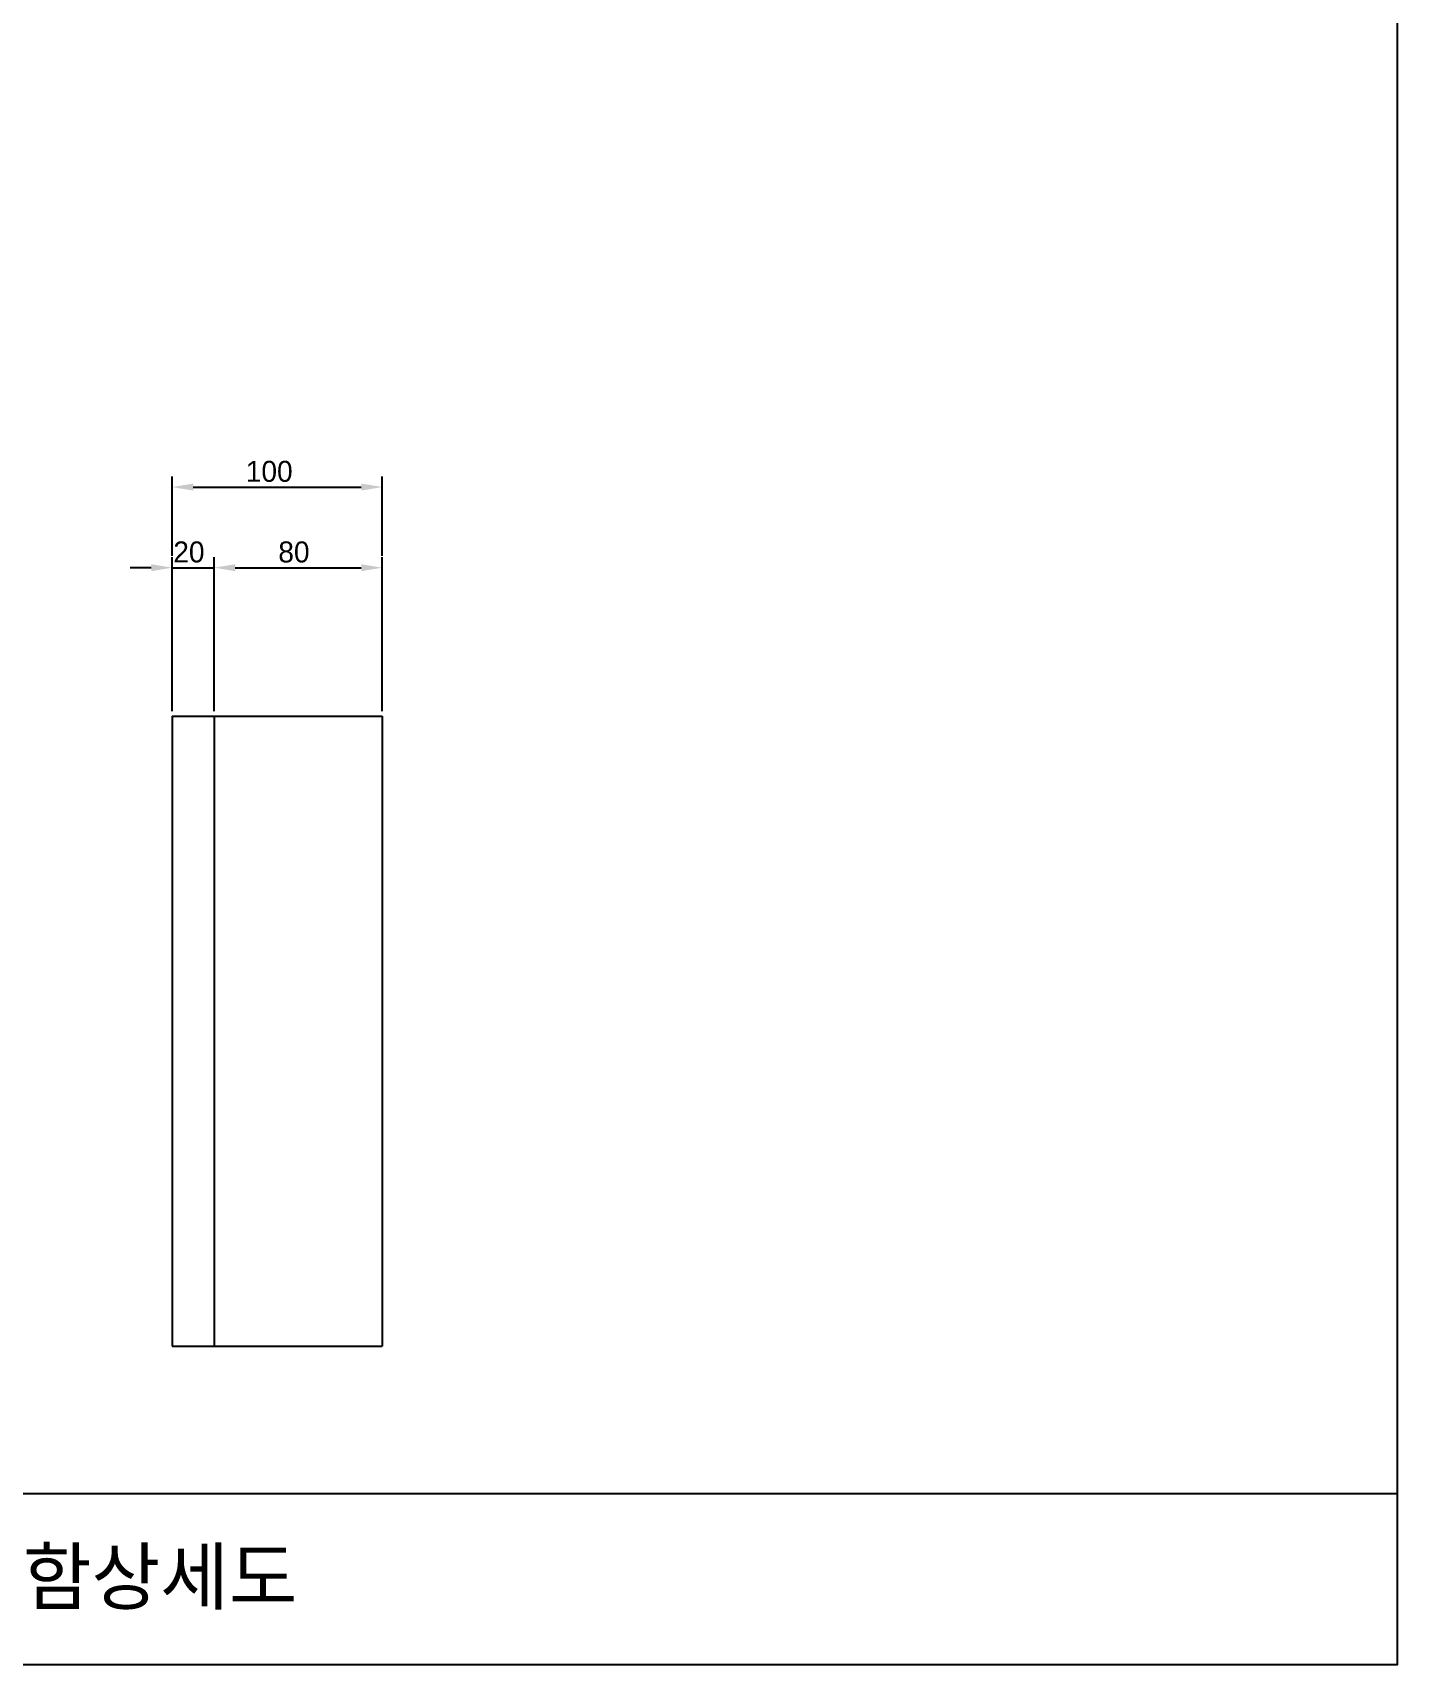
# Model space of a CAD drawing. Header units: millimetres. Extents: x 0 to 210250, y 0 to 148500.
# Drawn here: x 154709 to 173420, y 49786 to 72173 of the extents above; entities that cross this region are included whole.
import ezdxf
from ezdxf.enums import TextEntityAlignment as Align

# ---------------------------------------------------------------- set-up
doc = ezdxf.new("R2010")
doc.units = ezdxf.units.MM
doc.header["$LTSCALE"] = 600
doc.header["$PDMODE"] = 3
doc.header["$PDSIZE"] = 0.3
doc.layers.add('원격검침', color=3, linetype='CONTINUOUS')
doc.styles.add('HY-18', font='malgun.ttf')
doc.styles.get("Standard").update_dxf_attribs({"font": 'SYMBOL'})

msp = doc.modelspace()

# ---------------------------------------------------------------- linework, layer by layer
at = {"layer": '원격검침', "color": 2}
for p, q in [((156623, 64995), (156623, 66082)), ((159503, 64995), (159503, 66082)), ((156911, 65938), (159215, 65938)), ((156623, 62865), (156623, 64976)), ((157199, 62865), (157199, 64976)), ((157199, 62865), (157199, 64976)), ((159503, 62865), (159503, 64976)), ((156335, 64832), (156047, 64832)), ((156623, 64832), (157199, 64832)), ((157487, 64832), (157775, 64832)), ((157487, 64832), (159215, 64832)), ((156623, 62793), (159503, 62793)), ((156623, 62793), (156623, 54153)), ((157199, 62793), (157199, 54153)), ((159503, 62793), (159503, 54153)), ((156623, 54153), (159503, 54153))]:
    msp.add_line(p, q, dxfattribs=at)
at = {"layer": '원격검침', "color": 1}
msp.add_line((117899, 52132, 0), (173420, 52132, 0), dxfattribs=at)
at = {"layer": '원격검침', "color": 3, "elevation": 0}
msp.add_lwpolyline([(173420, 72630), (117899, 72630), (117899, 49786), (173420, 49786)], close=True, dxfattribs=at)
at = {"layer": '원격검침', "color": 2, "linetype": 'ByBlock'}
for p in [(159503, 64832), (157199, 63462), (159503, 63462)]:
    msp.add_point(p, dxfattribs=at)
at = {"layer": '원격검침', "color": 2}
for points in [[(156911, 65986), (156911, 65890), (156623, 65938)], [(159215, 65986), (159215, 65890), (159503, 65938)], [(156335, 64880), (156335, 64784), (156623, 64832)], [(157487, 64880), (157487, 64784), (157199, 64832)], [(157487, 64880), (157487, 64784), (157199, 64832)], [(159215, 64880), (159215, 64784), (159503, 64832)]]:
    msp.add_solid(points, dxfattribs=at)

# ---------------------------------------------------------------- texts
for s, p in [('100', (157631, 66010)), ('20', (156637, 64904)), ('80', (158077, 64904))]:
    msp.add_text(s, height=288, dxfattribs=at).set_placement(p)
at = {"layer": '원격검침', "color": 7, "style": 'HY-18'}
msp.add_text('중계장치(DISTRIBUTER CONTROL UNIT)함상세도', height=750, dxfattribs=at).set_placement((147535, 50959, 0), align=Align.MIDDLE)

doc.saveas('drawing.dxf')
